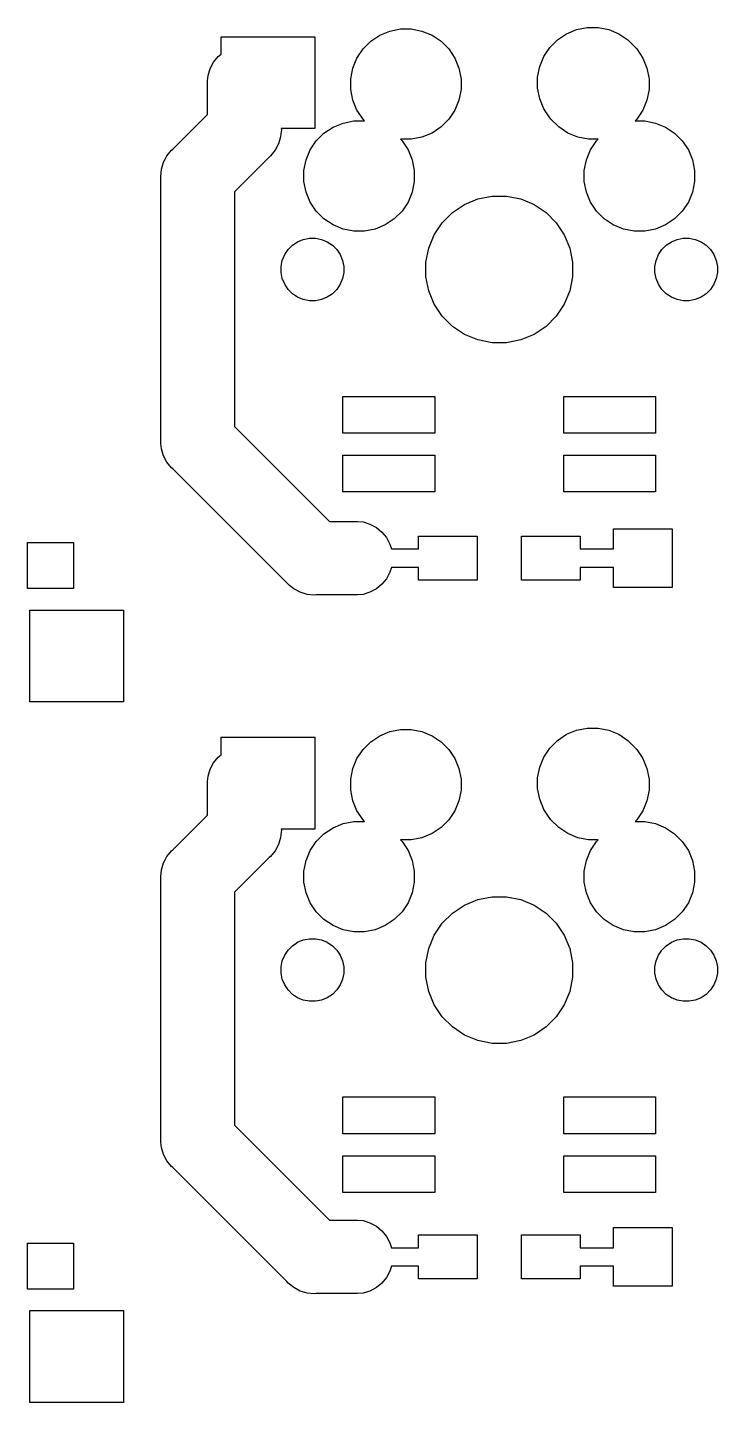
# Model space of a CAD drawing. Extents: x -9 to 124, y -88 to 15.
# Drawn here: x 63.38 to 82.13, y -47.86 to -10.47 of the extents above; entities that cross this region are included whole.
import ezdxf

# ---------------------------------------------------------------- set-up
doc = ezdxf.new("R2010")
doc.units = 0
doc.layers.add('BLACK', color=7, linetype='CONTINUOUS')

msp = doc.modelspace()

# ---------------------------------------------------------------- linework, layer by layer
at = {"layer": 'BLACK', "linetype": 'CONTINUOUS'}
for p, q in [((68.635, -11.1975), (68.635, -10.72)), ((68.635, -10.72), (71.185, -10.72)), ((71.185, -10.72), (71.185, -13.22)), ((72.7038, -10.8449), (72.9495, -10.6807)), ((72.9495, -10.6807), (73.2225, -10.5676)), ((73.2225, -10.5676), (73.5123, -10.51)), ((73.5123, -10.51), (73.8077, -10.51)), ((73.8077, -10.51), (74.0975, -10.5676)), ((74.0975, -10.5676), (74.3705, -10.6807)), ((74.3705, -10.6807), (74.6162, -10.8449)), ((77.5749, -11.0138), (77.7838, -10.8049)), ((77.7838, -10.8049), (78.0295, -10.6407)), ((78.0295, -10.6407), (78.3025, -10.5276)), ((78.3025, -10.5276), (78.5923, -10.47)), ((78.5923, -10.47), (78.8877, -10.47)), ((78.8877, -10.47), (79.1775, -10.5276)), ((79.1775, -10.5276), (79.4505, -10.6407)), ((79.4505, -10.6407), (79.6962, -10.8049)), ((79.6962, -10.8049), (79.9051, -11.0138)), ((68.5595, -11.2595), (68.635, -11.1975)), ((72.3307, -11.2995), (72.4949, -11.0538)), ((72.4949, -11.0538), (72.7038, -10.8449)), ((74.6162, -10.8449), (74.8251, -11.0538)), ((74.8251, -11.0538), (74.9893, -11.2995)), ((77.4107, -11.2595), (77.5749, -11.0138)), ((79.9051, -11.0138), (79.9253, -11.0439)), ((79.9253, -11.0439), (79.9351, -11.0538)), ((79.9351, -11.0538), (80.0993, -11.2995)), ((68.2845, -11.774), (68.3417, -11.5855)), ((68.3417, -11.5855), (68.4345, -11.4117)), ((68.4345, -11.4117), (68.5595, -11.2595)), ((72.16, -11.8623), (72.2176, -11.5725)), ((72.2176, -11.5725), (72.3307, -11.2995)), ((74.9893, -11.2995), (75.1024, -11.5725)), ((75.1024, -11.5725), (75.16, -11.8623)), ((77.24, -11.8223), (77.2976, -11.5325)), ((77.2976, -11.5325), (77.4107, -11.2595)), ((80.0993, -11.2995), (80.2124, -11.5725)), ((80.2124, -11.5725), (80.27, -11.8623)), ((68.27, -11.9209), (68.2845, -11.774)), ((68.27, -12.8358), (68.27, -11.9209)), ((72.16, -12.1577), (72.16, -11.8623)), ((75.16, -11.8623), (75.16, -12.1577)), ((77.24, -12.1177), (77.24, -11.8223)), ((80.27, -11.8623), (80.27, -12.1577)), ((72.2176, -12.4475), (72.16, -12.1577)), ((75.16, -12.1577), (75.1024, -12.4475)), ((77.2976, -12.4075), (77.24, -12.1177)), ((80.27, -12.1577), (80.2124, -12.4475)), ((72.3307, -12.7205), (72.2176, -12.4475)), ((75.1024, -12.4475), (74.9893, -12.7205)), ((77.4107, -12.6805), (77.2976, -12.4075)), ((77.5749, -12.9262), (77.4107, -12.6805)), ((80.2124, -12.4475), (80.0993, -12.7205)), ((67.3276, -13.7782), (68.27, -12.8358)), ((71.6795, -13.1807), (71.9525, -13.0676)), ((71.9525, -13.0676), (72.2423, -13.01)), ((72.2423, -13.01), (72.5377, -13.01)), ((72.4949, -12.9662), (72.3307, -12.7205)), ((72.5389, -13.0102), (72.4949, -12.9662)), ((72.5377, -13.01), (72.5389, -13.0102)), ((74.8251, -12.9662), (74.6162, -13.1751)), ((74.9893, -12.7205), (74.8251, -12.9662)), ((77.5847, -12.9361), (77.5749, -12.9262)), ((77.6049, -12.9662), (77.5847, -12.9361)), ((77.8138, -13.1751), (77.6049, -12.9662)), ((79.9351, -12.9662), (79.8913, -13.01)), ((79.8913, -13.01), (80.1577, -13.01)), ((80.0993, -12.7205), (79.9351, -12.9662)), ((80.1577, -13.01), (80.4475, -13.0676)), ((80.4475, -13.0676), (80.7205, -13.1807)), ((70.2555, -13.446), (70.1983, -13.6345)), ((70.27, -13.2991), (70.2555, -13.446)), ((70.2748, -13.25), (70.27, -13.2991)), ((70.27, -13.2991), (70.27, -13.2991)), ((71.185, -13.22), (70.2719, -13.22)), ((70.2719, -13.22), (70.2748, -13.25)), ((71.2249, -13.5538), (71.4338, -13.3449)), ((71.4338, -13.3449), (71.6795, -13.1807)), ((74.0975, -13.4524), (73.8077, -13.51)), ((74.3705, -13.3393), (74.0975, -13.4524)), ((74.6162, -13.1751), (74.3705, -13.3393)), ((78.0595, -13.3393), (77.8138, -13.1751)), ((78.3325, -13.4524), (78.0595, -13.3393)), ((78.6223, -13.51), (78.3325, -13.4524)), ((80.7205, -13.1807), (80.9662, -13.3449)), ((80.9662, -13.3449), (81.1751, -13.5538)), ((67.1645, -13.9617), (67.2895, -13.8095)), ((67.2895, -13.8095), (67.3276, -13.7782)), ((70.1055, -13.8083), (69.9805, -13.9605)), ((70.1983, -13.6345), (70.1055, -13.8083)), ((70.9476, -14.0725), (71.0607, -13.7995)), ((71.0607, -13.7995), (71.2249, -13.5538)), ((73.5123, -13.51), (73.5111, -13.5098)), ((73.5111, -13.5098), (73.5551, -13.5538)), ((73.8077, -13.51), (73.5123, -13.51)), ((73.5551, -13.5538), (73.7193, -13.7995)), ((73.7193, -13.7995), (73.8324, -14.0725)), ((78.5676, -14.0725), (78.6807, -13.7995)), ((78.8887, -13.51), (78.6223, -13.51)), ((78.6807, -13.7995), (78.8449, -13.5538)), ((78.8449, -13.5538), (78.8887, -13.51)), ((81.1751, -13.5538), (81.3393, -13.7995)), ((81.3393, -13.7995), (81.4524, -14.0725)), ((67.0145, -14.324), (67.0717, -14.1355)), ((67.0717, -14.1355), (67.1149, -14.0546)), ((67.1149, -14.0546), (67.1645, -13.9617)), ((69.9424, -13.9918), (69, -14.9342)), ((69.9805, -13.9605), (69.9424, -13.9918)), ((70.89, -14.3623), (70.9476, -14.0725)), ((73.8324, -14.0725), (73.89, -14.3623)), ((78.51, -14.3623), (78.5676, -14.0725)), ((81.4524, -14.0725), (81.51, -14.3623)), ((66.9952, -14.52), (67.0145, -14.324)), ((67, -14.5691), (66.9952, -14.52)), ((67, -17.1941), (67, -14.5691)), ((70.89, -14.6577), (70.89, -14.3623)), ((73.89, -14.3623), (73.89, -14.6577)), ((78.51, -14.6577), (78.51, -14.3623)), ((81.51, -14.3623), (81.51, -14.6577)), ((69, -14.9342), (69, -21.3172)), ((70.9476, -14.9475), (70.89, -14.6577)), ((71.0607, -15.2205), (70.9476, -14.9475)), ((73.8324, -14.9475), (73.7193, -15.2205)), ((73.89, -14.6577), (73.8324, -14.9475)), ((78.5676, -14.9475), (78.51, -14.6577)), ((78.6807, -15.2205), (78.5676, -14.9475)), ((81.4524, -14.9475), (81.3393, -15.2205)), ((81.51, -14.6577), (81.4524, -14.9475)), ((71.2249, -15.4662), (71.0607, -15.2205)), ((73.7193, -15.2205), (73.5551, -15.4662)), ((74.929, -15.5012), (75.2555, -15.283)), ((75.2555, -15.283), (75.6184, -15.1327)), ((75.6184, -15.1327), (76.0036, -15.0561)), ((76.0036, -15.0561), (76.3964, -15.0561)), ((76.3964, -15.0561), (76.7816, -15.1327)), ((76.7816, -15.1327), (77.1445, -15.283)), ((77.1445, -15.283), (77.471, -15.5012)), ((78.8449, -15.4662), (78.6807, -15.2205)), ((81.3393, -15.2205), (81.1751, -15.4662)), ((71.4338, -15.6751), (71.2249, -15.4662)), ((71.6795, -15.8393), (71.4338, -15.6751)), ((73.3462, -15.6751), (73.1005, -15.8393)), ((73.5551, -15.4662), (73.3462, -15.6751)), ((74.6512, -15.779), (74.929, -15.5012)), ((77.471, -15.5012), (77.7488, -15.779)), ((79.0538, -15.6751), (78.8449, -15.4662)), ((79.2995, -15.8393), (79.0538, -15.6751)), ((80.9662, -15.6751), (80.7205, -15.8393)), ((81.1751, -15.4662), (80.9662, -15.6751)), ((71.9525, -15.9524), (71.6795, -15.8393)), ((72.2423, -16.01), (71.9525, -15.9524)), ((72.5377, -16.01), (72.2423, -16.01)), ((72.8275, -15.9524), (72.5377, -16.01)), ((73.1005, -15.8393), (72.8275, -15.9524)), ((74.433, -16.1055), (74.6512, -15.779)), ((77.7488, -15.779), (77.967, -16.1055)), ((79.5725, -15.9524), (79.2995, -15.8393)), ((79.8623, -16.01), (79.5725, -15.9524)), ((80.1577, -16.01), (79.8623, -16.01)), ((80.4475, -15.9524), (80.1577, -16.01)), ((80.7205, -15.8393), (80.4475, -15.9524)), ((70.4591, -16.5076), (70.5776, -16.3891)), ((70.5776, -16.3891), (70.7169, -16.2959)), ((70.7169, -16.2959), (70.8718, -16.2318)), ((70.8718, -16.2318), (71.0362, -16.1991)), ((71.0362, -16.1991), (71.2038, -16.1991)), ((71.2038, -16.1991), (71.3682, -16.2318)), ((71.3682, -16.2318), (71.5231, -16.2959)), ((71.5231, -16.2959), (71.6624, -16.3891)), ((71.6624, -16.3891), (71.7809, -16.5076)), ((74.2827, -16.4684), (74.433, -16.1055)), ((77.967, -16.1055), (78.1173, -16.4684)), ((80.6191, -16.5076), (80.7376, -16.3891)), ((80.7376, -16.3891), (80.8769, -16.2959)), ((80.8769, -16.2959), (81.0318, -16.2318)), ((81.0318, -16.2318), (81.1962, -16.1991)), ((81.1962, -16.1991), (81.3638, -16.1991)), ((81.3638, -16.1991), (81.5282, -16.2318)), ((81.5282, -16.2318), (81.6831, -16.2959)), ((81.6831, -16.2959), (81.8224, -16.3891)), ((81.8224, -16.3891), (81.9409, -16.5076)), ((70.2691, -16.9662), (70.3018, -16.8018)), ((70.3018, -16.8018), (70.3659, -16.6469)), ((70.3659, -16.6469), (70.4591, -16.5076)), ((71.7809, -16.5076), (71.8741, -16.6469)), ((71.8741, -16.6469), (71.9382, -16.8018)), ((71.9382, -16.8018), (71.9709, -16.9662)), ((74.2061, -16.8536), (74.2827, -16.4684)), ((78.1173, -16.4684), (78.1939, -16.8536)), ((80.4291, -16.9662), (80.4618, -16.8018)), ((80.4618, -16.8018), (80.5259, -16.6469)), ((80.5259, -16.6469), (80.6191, -16.5076)), ((81.9409, -16.5076), (82.0341, -16.6469)), ((82.0341, -16.6469), (82.0982, -16.8018)), ((82.0982, -16.8018), (82.1309, -16.9662)), ((67, -21.6822), (67, -17.1941)), ((67, -17.1941), (67, -17.1941)), ((70.2691, -17.1338), (70.2691, -16.9662)), ((70.3018, -17.2982), (70.2691, -17.1338)), ((71.9709, -17.1338), (71.9382, -17.2982)), ((71.9709, -16.9662), (71.9709, -17.1338)), ((74.2061, -17.2464), (74.2061, -16.8536)), ((78.1939, -16.8536), (78.1939, -17.2464)), ((80.4291, -17.1338), (80.4291, -16.9662)), ((80.4618, -17.2982), (80.4291, -17.1338)), ((82.1309, -17.1338), (82.0982, -17.2982)), ((82.1309, -16.9662), (82.1309, -17.1338)), ((70.3659, -17.4531), (70.3018, -17.2982)), ((70.4591, -17.5924), (70.3659, -17.4531)), ((71.8741, -17.4531), (71.7809, -17.5924)), ((71.9382, -17.2982), (71.8741, -17.4531)), ((74.2827, -17.6316), (74.2061, -17.2464)), ((78.1939, -17.2464), (78.1173, -17.6316)), ((80.5259, -17.4531), (80.4618, -17.2982)), ((80.6191, -17.5924), (80.5259, -17.4531)), ((82.0341, -17.4531), (81.9409, -17.5924)), ((82.0982, -17.2982), (82.0341, -17.4531)), ((70.5776, -17.7109), (70.4591, -17.5924)), ((70.7169, -17.8041), (70.5776, -17.7109)), ((70.8718, -17.8682), (70.7169, -17.8041)), ((71.0362, -17.9009), (70.8718, -17.8682)), ((71.2038, -17.9009), (71.0362, -17.9009)), ((71.3682, -17.8682), (71.2038, -17.9009)), ((71.5231, -17.8041), (71.3682, -17.8682)), ((71.6624, -17.7109), (71.5231, -17.8041)), ((71.7809, -17.5924), (71.6624, -17.7109)), ((74.433, -17.9945), (74.2827, -17.6316)), ((78.1173, -17.6316), (77.967, -17.9945)), ((80.7376, -17.7109), (80.6191, -17.5924)), ((80.8769, -17.8041), (80.7376, -17.7109)), ((81.0318, -17.8682), (80.8769, -17.8041)), ((81.1962, -17.9009), (81.0318, -17.8682)), ((81.3638, -17.9009), (81.1962, -17.9009)), ((81.5282, -17.8682), (81.3638, -17.9009)), ((81.6831, -17.8041), (81.5282, -17.8682)), ((81.8224, -17.7109), (81.6831, -17.8041)), ((81.9409, -17.5924), (81.8224, -17.7109)), ((74.6512, -18.321), (74.433, -17.9945)), ((74.929, -18.5988), (74.6512, -18.321)), ((77.7488, -18.321), (77.471, -18.5988)), ((77.967, -17.9945), (77.7488, -18.321)), ((75.2555, -18.817), (74.929, -18.5988)), ((77.471, -18.5988), (77.1445, -18.817)), ((75.6184, -18.9673), (75.2555, -18.817)), ((76.0036, -19.0439), (75.6184, -18.9673)), ((76.3964, -19.0439), (76.0036, -19.0439)), ((76.7816, -18.9673), (76.3964, -19.0439)), ((77.1445, -18.817), (76.7816, -18.9673)), ((71.95, -21.5), (71.95, -20.5)), ((71.95, -20.5), (74.45, -20.5)), ((74.45, -20.5), (74.45, -21.5)), ((77.95, -21.5), (77.95, -20.5)), ((77.95, -20.5), (80.45, -20.5)), ((80.45, -20.5), (80.45, -21.5)), ((66.9952, -21.7314), (67, -21.6822)), ((69, -21.3172), (71.5828, -23.9)), ((74.45, -21.5), (71.95, -21.5)), ((80.45, -21.5), (77.95, -21.5)), ((67, -21.7805), (66.9952, -21.7314)), ((67.0145, -21.9274), (67, -21.7805)), ((67.0717, -22.1159), (67.0145, -21.9274)), ((67.1645, -22.2896), (67.0717, -22.1159)), ((67.2895, -22.4419), (67.1645, -22.2896)), ((71.95, -23.1), (71.95, -22.1)), ((71.95, -22.1), (74.45, -22.1)), ((74.45, -22.1), (74.45, -23.1)), ((77.95, -23.1), (77.95, -22.1)), ((77.95, -22.1), (80.45, -22.1)), ((80.45, -22.1), (80.45, -23.1)), ((67.3276, -22.4732), (67.2895, -22.4419)), ((70.4268, -25.5724), (67.3276, -22.4732)), ((74.45, -23.1), (71.95, -23.1)), ((80.45, -23.1), (77.95, -23.1)), ((71.5828, -23.9), (72.3491, -23.9)), ((72.3491, -23.9), (72.496, -23.9145)), ((72.496, -23.9145), (72.6845, -23.9717)), ((72.6845, -23.9717), (72.8583, -24.0645)), ((72.8583, -24.0645), (73.0105, -24.1895)), ((73.0105, -24.1895), (73.1355, -24.3417)), ((74, -24.65), (74, -24.3)), ((74, -24.3), (75.6, -24.3)), ((75.6, -24.3), (75.6, -25.5)), ((76.8, -25.5), (76.8, -24.3)), ((76.8, -24.3), (78.4, -24.3)), ((78.4, -24.3), (78.4, -24.65)), ((79.3, -24.65), (79.3, -24.1)), ((79.3, -24.1), (80.9, -24.1)), ((80.9, -24.1), (80.9, -25.7)), ((63.375, -25.725), (63.375, -24.475)), ((63.375, -24.475), (64.625, -24.475)), ((64.625, -24.475), (64.625, -25.725)), ((73.1355, -24.3417), (73.2283, -24.5155)), ((73.2283, -24.5155), (73.2692, -24.65)), ((73.2692, -24.65), (74, -24.65)), ((78.4, -24.65), (79.3, -24.65)), ((73.2283, -25.2845), (73.1355, -25.4583)), ((73.2692, -25.15), (73.2283, -25.2845)), ((74, -25.15), (73.2692, -25.15)), ((74, -25.5), (74, -25.15)), ((79.3, -25.15), (78.4, -25.15)), ((78.4, -25.15), (78.4, -25.5)), ((79.3, -25.7), (79.3, -25.15)), ((64.625, -25.725), (63.375, -25.725)), ((70.4581, -25.6105), (70.4268, -25.5724)), ((70.4963, -25.6418), (70.4581, -25.6105)), ((70.6104, -25.7355), (70.4963, -25.6418)), ((70.7841, -25.8283), (70.6104, -25.7355)), ((72.8583, -25.7355), (72.6845, -25.8283)), ((73.0105, -25.6105), (72.8583, -25.7355)), ((73.1355, -25.4583), (73.0105, -25.6105)), ((75.6, -25.5), (74, -25.5)), ((78.4, -25.5), (76.8, -25.5)), ((80.9, -25.7), (79.3, -25.7)), ((70.9726, -25.8855), (70.7841, -25.8283)), ((71.1686, -25.9048), (70.9726, -25.8855)), ((71.2177, -25.9), (71.1686, -25.9048)), ((72.3491, -25.9), (71.2177, -25.9)), ((72.496, -25.8855), (72.3491, -25.9)), ((72.6845, -25.8283), (72.496, -25.8855)), ((63.435, -28.81), (63.435, -26.31)), ((63.435, -26.31), (65.985, -26.31)), ((65.985, -26.31), (65.985, -28.81)), ((65.985, -28.81), (63.435, -28.81)), ((78.3025, -29.5776), (78.5923, -29.52)), ((78.5923, -29.52), (78.8877, -29.52)), ((78.8877, -29.52), (79.1775, -29.5776)), ((68.635, -30.2475), (68.635, -29.77)), ((68.635, -29.77), (71.185, -29.77)), ((71.185, -29.77), (71.185, -32.27)), ((72.4949, -30.1038), (72.7038, -29.8949)), ((72.7038, -29.8949), (72.9495, -29.7307)), ((72.9495, -29.7307), (73.2225, -29.6176)), ((73.2225, -29.6176), (73.5123, -29.56)), ((73.5123, -29.56), (73.8077, -29.56)), ((73.8077, -29.56), (74.0975, -29.6176)), ((74.0975, -29.6176), (74.3705, -29.7307)), ((74.3705, -29.7307), (74.6162, -29.8949)), ((74.6162, -29.8949), (74.8251, -30.1038)), ((77.5749, -30.0638), (77.7838, -29.8549)), ((77.7838, -29.8549), (78.0295, -29.6907)), ((78.0295, -29.6907), (78.3025, -29.5776)), ((79.1775, -29.5776), (79.4505, -29.6907)), ((79.4505, -29.6907), (79.6962, -29.8549)), ((79.6962, -29.8549), (79.9051, -30.0638)), ((68.5595, -30.3095), (68.635, -30.2475)), ((72.3307, -30.3495), (72.4949, -30.1038)), ((74.8251, -30.1038), (74.9893, -30.3495)), ((77.4107, -30.3095), (77.5749, -30.0638)), ((79.9051, -30.0638), (79.9253, -30.0939)), ((79.9253, -30.0939), (79.9351, -30.1038)), ((79.9351, -30.1038), (80.0993, -30.3495)), ((68.2845, -30.824), (68.3417, -30.6355)), ((68.3417, -30.6355), (68.4345, -30.4617)), ((68.4345, -30.4617), (68.5595, -30.3095)), ((72.16, -30.9123), (72.2176, -30.6225)), ((72.2176, -30.6225), (72.3307, -30.3495)), ((74.9893, -30.3495), (75.1024, -30.6225)), ((75.1024, -30.6225), (75.16, -30.9123)), ((77.24, -30.8723), (77.2976, -30.5825)), ((77.2976, -30.5825), (77.4107, -30.3095)), ((80.0993, -30.3495), (80.2124, -30.6225)), ((80.2124, -30.6225), (80.27, -30.9123)), ((68.27, -30.9709), (68.2845, -30.824)), ((68.27, -31.8858), (68.27, -30.9709)), ((72.16, -31.2077), (72.16, -30.9123)), ((75.16, -30.9123), (75.16, -31.2077)), ((77.24, -31.1677), (77.24, -30.8723)), ((80.27, -30.9123), (80.27, -31.2077)), ((72.2176, -31.4975), (72.16, -31.2077)), ((75.16, -31.2077), (75.1024, -31.4975)), ((77.2976, -31.4575), (77.24, -31.1677)), ((80.27, -31.2077), (80.2124, -31.4975)), ((72.3307, -31.7705), (72.2176, -31.4975)), ((72.4949, -32.0162), (72.3307, -31.7705)), ((74.9893, -31.7705), (74.8251, -32.0162)), ((75.1024, -31.4975), (74.9893, -31.7705)), ((77.4107, -31.7305), (77.2976, -31.4575)), ((77.5749, -31.9762), (77.4107, -31.7305)), ((80.0993, -31.7705), (79.9351, -32.0162)), ((80.2124, -31.4975), (80.0993, -31.7705)), ((67.3276, -32.8282), (68.27, -31.8858)), ((71.6795, -32.2307), (71.9525, -32.1176)), ((71.9525, -32.1176), (72.2423, -32.06)), ((72.2423, -32.06), (72.5377, -32.06)), ((72.5389, -32.0602), (72.4949, -32.0162)), ((72.5377, -32.06), (72.5389, -32.0602)), ((74.8251, -32.0162), (74.6162, -32.2251)), ((77.5847, -31.9861), (77.5749, -31.9762)), ((77.6049, -32.0162), (77.5847, -31.9861)), ((77.8138, -32.2251), (77.6049, -32.0162)), ((79.9351, -32.0162), (79.8913, -32.06)), ((79.8913, -32.06), (80.1577, -32.06)), ((80.1577, -32.06), (80.4475, -32.1176)), ((80.4475, -32.1176), (80.7205, -32.2307)), ((70.2555, -32.496), (70.1983, -32.6845)), ((70.27, -32.3491), (70.2555, -32.496)), ((70.2748, -32.3), (70.27, -32.3491)), ((70.27, -32.3491), (70.27, -32.3491)), ((71.185, -32.27), (70.2719, -32.27)), ((70.2719, -32.27), (70.2748, -32.3)), ((71.2249, -32.6038), (71.4338, -32.3949)), ((71.4338, -32.3949), (71.6795, -32.2307)), ((74.0975, -32.5024), (73.8077, -32.56)), ((74.3705, -32.3893), (74.0975, -32.5024)), ((74.6162, -32.2251), (74.3705, -32.3893)), ((78.0595, -32.3893), (77.8138, -32.2251)), ((78.3325, -32.5024), (78.0595, -32.3893)), ((78.6223, -32.56), (78.3325, -32.5024)), ((80.7205, -32.2307), (80.9662, -32.3949)), ((80.9662, -32.3949), (81.1751, -32.6038)), ((67.1645, -33.0117), (67.2895, -32.8595)), ((67.2895, -32.8595), (67.3276, -32.8282)), ((70.1055, -32.8583), (69.9805, -33.0105)), ((70.1983, -32.6845), (70.1055, -32.8583)), ((70.9476, -33.1225), (71.0607, -32.8495)), ((71.0607, -32.8495), (71.2249, -32.6038)), ((73.5123, -32.56), (73.5111, -32.5598)), ((73.5111, -32.5598), (73.5551, -32.6038)), ((73.8077, -32.56), (73.5123, -32.56)), ((73.5551, -32.6038), (73.7193, -32.8495)), ((73.7193, -32.8495), (73.8324, -33.1225)), ((78.5676, -33.1225), (78.6807, -32.8495)), ((78.8887, -32.56), (78.6223, -32.56)), ((78.6807, -32.8495), (78.8449, -32.6038)), ((78.8449, -32.6038), (78.8887, -32.56)), ((81.1751, -32.6038), (81.3393, -32.8495)), ((81.3393, -32.8495), (81.4524, -33.1225)), ((67.0145, -33.374), (67.0717, -33.1855)), ((67.0717, -33.1855), (67.1149, -33.1046)), ((67.1149, -33.1046), (67.1645, -33.0117)), ((69.9424, -33.0418), (69, -33.9842)), ((69.9805, -33.0105), (69.9424, -33.0418)), ((70.89, -33.4123), (70.9476, -33.1225)), ((73.8324, -33.1225), (73.89, -33.4123)), ((78.51, -33.4123), (78.5676, -33.1225)), ((81.4524, -33.1225), (81.51, -33.4123)), ((66.9952, -33.57), (67.0145, -33.374)), ((67, -33.6191), (66.9952, -33.57)), ((67, -36.2441), (67, -33.6191)), ((70.89, -33.7077), (70.89, -33.4123)), ((73.89, -33.4123), (73.89, -33.7077)), ((78.51, -33.7077), (78.51, -33.4123)), ((81.51, -33.4123), (81.51, -33.7077)), ((69, -33.9842), (69, -40.3172)), ((70.9476, -33.9975), (70.89, -33.7077)), ((71.0607, -34.2705), (70.9476, -33.9975)), ((73.8324, -33.9975), (73.7193, -34.2705)), ((73.89, -33.7077), (73.8324, -33.9975)), ((78.5676, -33.9975), (78.51, -33.7077)), ((78.6807, -34.2705), (78.5676, -33.9975)), ((81.4524, -33.9975), (81.3393, -34.2705)), ((81.51, -33.7077), (81.4524, -33.9975)), ((71.2249, -34.5162), (71.0607, -34.2705)), ((73.7193, -34.2705), (73.5551, -34.5162)), ((74.929, -34.5512), (75.2555, -34.333)), ((75.2555, -34.333), (75.6184, -34.1827)), ((75.6184, -34.1827), (76.0036, -34.1061)), ((76.0036, -34.1061), (76.3964, -34.1061)), ((76.3964, -34.1061), (76.7816, -34.1827)), ((76.7816, -34.1827), (77.1445, -34.333)), ((77.1445, -34.333), (77.471, -34.5512)), ((78.8449, -34.5162), (78.6807, -34.2705)), ((81.3393, -34.2705), (81.1751, -34.5162)), ((71.4338, -34.7251), (71.2249, -34.5162)), ((71.6795, -34.8893), (71.4338, -34.7251)), ((73.3462, -34.7251), (73.1005, -34.8893)), ((73.5551, -34.5162), (73.3462, -34.7251)), ((74.6512, -34.829), (74.929, -34.5512)), ((77.471, -34.5512), (77.7488, -34.829)), ((79.0538, -34.7251), (78.8449, -34.5162)), ((79.2995, -34.8893), (79.0538, -34.7251)), ((80.9662, -34.7251), (80.7205, -34.8893)), ((81.1751, -34.5162), (80.9662, -34.7251)), ((71.9525, -35.0024), (71.6795, -34.8893)), ((72.2423, -35.06), (71.9525, -35.0024)), ((72.5377, -35.06), (72.2423, -35.06)), ((72.8275, -35.0024), (72.5377, -35.06)), ((73.1005, -34.8893), (72.8275, -35.0024)), ((74.433, -35.1555), (74.6512, -34.829)), ((77.7488, -34.829), (77.967, -35.1555)), ((79.5725, -35.0024), (79.2995, -34.8893)), ((79.8623, -35.06), (79.5725, -35.0024)), ((80.1577, -35.06), (79.8623, -35.06)), ((80.4475, -35.0024), (80.1577, -35.06)), ((80.7205, -34.8893), (80.4475, -35.0024)), ((70.4591, -35.5576), (70.5776, -35.4391)), ((70.5776, -35.4391), (70.7169, -35.3459)), ((70.7169, -35.3459), (70.8718, -35.2818)), ((70.8718, -35.2818), (71.0362, -35.2491)), ((71.0362, -35.2491), (71.2038, -35.2491)), ((71.2038, -35.2491), (71.3682, -35.2818)), ((71.3682, -35.2818), (71.5231, -35.3459)), ((71.5231, -35.3459), (71.6624, -35.4391)), ((71.6624, -35.4391), (71.7809, -35.5576)), ((74.2061, -35.9036), (74.2827, -35.5184)), ((74.2827, -35.5184), (74.433, -35.1555)), ((77.967, -35.1555), (78.1173, -35.5184)), ((78.1173, -35.5184), (78.1939, -35.9036)), ((80.6191, -35.5576), (80.7376, -35.4391)), ((80.7376, -35.4391), (80.8769, -35.3459)), ((80.8769, -35.3459), (81.0318, -35.2818)), ((81.0318, -35.2818), (81.1962, -35.2491)), ((81.1962, -35.2491), (81.3638, -35.2491)), ((81.3638, -35.2491), (81.5282, -35.2818)), ((81.5282, -35.2818), (81.6831, -35.3459)), ((81.6831, -35.3459), (81.8224, -35.4391)), ((81.8224, -35.4391), (81.9409, -35.5576)), ((70.2691, -36.0162), (70.3018, -35.8518)), ((70.3018, -35.8518), (70.3659, -35.6969)), ((70.3659, -35.6969), (70.4591, -35.5576)), ((71.7809, -35.5576), (71.8741, -35.6969)), ((71.8741, -35.6969), (71.9382, -35.8518)), ((71.9382, -35.8518), (71.9709, -36.0162)), ((80.4291, -36.0162), (80.4618, -35.8518)), ((80.4618, -35.8518), (80.5259, -35.6969)), ((80.5259, -35.6969), (80.6191, -35.5576)), ((81.9409, -35.5576), (82.0341, -35.6969)), ((82.0341, -35.6969), (82.0982, -35.8518)), ((82.0982, -35.8518), (82.1309, -36.0162)), ((67, -40.6822), (67, -36.2441)), ((67, -36.2441), (67, -36.2441)), ((70.2691, -36.1838), (70.2691, -36.0162)), ((70.3018, -36.3482), (70.2691, -36.1838)), ((71.9709, -36.1838), (71.9382, -36.3482)), ((71.9709, -36.0162), (71.9709, -36.1838)), ((74.2061, -36.2964), (74.2061, -35.9036)), ((78.1939, -35.9036), (78.1939, -36.2964)), ((80.4291, -36.1838), (80.4291, -36.0162)), ((80.4618, -36.3482), (80.4291, -36.1838)), ((82.1309, -36.1838), (82.0982, -36.3482)), ((82.1309, -36.0162), (82.1309, -36.1838)), ((70.3659, -36.5031), (70.3018, -36.3482)), ((70.4591, -36.6424), (70.3659, -36.5031)), ((71.8741, -36.5031), (71.7809, -36.6424)), ((71.9382, -36.3482), (71.8741, -36.5031)), ((74.2827, -36.6816), (74.2061, -36.2964)), ((78.1939, -36.2964), (78.1173, -36.6816)), ((80.5259, -36.5031), (80.4618, -36.3482)), ((80.6191, -36.6424), (80.5259, -36.5031)), ((82.0341, -36.5031), (81.9409, -36.6424)), ((82.0982, -36.3482), (82.0341, -36.5031)), ((70.5776, -36.7609), (70.4591, -36.6424)), ((70.7169, -36.8541), (70.5776, -36.7609)), ((70.8718, -36.9182), (70.7169, -36.8541)), ((71.0362, -36.9509), (70.8718, -36.9182)), ((71.2038, -36.9509), (71.0362, -36.9509)), ((71.3682, -36.9182), (71.2038, -36.9509)), ((71.5231, -36.8541), (71.3682, -36.9182)), ((71.6624, -36.7609), (71.5231, -36.8541)), ((71.7809, -36.6424), (71.6624, -36.7609)), ((74.433, -37.0445), (74.2827, -36.6816)), ((78.1173, -36.6816), (77.967, -37.0445)), ((80.7376, -36.7609), (80.6191, -36.6424)), ((80.8769, -36.8541), (80.7376, -36.7609)), ((81.0318, -36.9182), (80.8769, -36.8541)), ((81.1962, -36.9509), (81.0318, -36.9182)), ((81.3638, -36.9509), (81.1962, -36.9509)), ((81.5282, -36.9182), (81.3638, -36.9509)), ((81.6831, -36.8541), (81.5282, -36.9182)), ((81.8224, -36.7609), (81.6831, -36.8541)), ((81.9409, -36.6424), (81.8224, -36.7609)), ((74.6512, -37.371), (74.433, -37.0445)), ((74.929, -37.6488), (74.6512, -37.371)), ((77.7488, -37.371), (77.471, -37.6488)), ((77.967, -37.0445), (77.7488, -37.371)), ((75.2555, -37.867), (74.929, -37.6488)), ((77.471, -37.6488), (77.1445, -37.867)), ((75.6184, -38.0173), (75.2555, -37.867)), ((76.0036, -38.0939), (75.6184, -38.0173)), ((76.3964, -38.0939), (76.0036, -38.0939)), ((76.7816, -38.0173), (76.3964, -38.0939)), ((77.1445, -37.867), (76.7816, -38.0173)), ((71.95, -40.55), (71.95, -39.55)), ((71.95, -39.55), (74.45, -39.55)), ((74.45, -39.55), (74.45, -40.55)), ((77.95, -40.55), (77.95, -39.55)), ((77.95, -39.55), (80.45, -39.55)), ((80.45, -39.55), (80.45, -40.55)), ((69, -40.3172), (71.5828, -42.9)), ((66.9952, -40.7314), (67, -40.6822)), ((67, -40.7805), (66.9952, -40.7314)), ((74.45, -40.55), (71.95, -40.55)), ((80.45, -40.55), (77.95, -40.55)), ((67.0145, -40.9274), (67, -40.7805)), ((67.0717, -41.1159), (67.0145, -40.9274)), ((67.1645, -41.2896), (67.0717, -41.1159)), ((67.2895, -41.4419), (67.1645, -41.2896)), ((67.3276, -41.4732), (67.2895, -41.4419)), ((70.4268, -44.5724), (67.3276, -41.4732)), ((71.95, -42.15), (71.95, -41.15)), ((71.95, -41.15), (74.45, -41.15)), ((74.45, -41.15), (74.45, -42.15)), ((77.95, -42.15), (77.95, -41.15)), ((77.95, -41.15), (80.45, -41.15)), ((80.45, -41.15), (80.45, -42.15)), ((74.45, -42.15), (71.95, -42.15)), ((80.45, -42.15), (77.95, -42.15)), ((71.5828, -42.9), (72.3491, -42.9)), ((72.3491, -42.9), (72.496, -42.9145)), ((72.496, -42.9145), (72.6845, -42.9717)), ((72.6845, -42.9717), (72.8583, -43.0645)), ((72.8583, -43.0645), (73.0105, -43.1895)), ((73.0105, -43.1895), (73.1355, -43.3417)), ((73.1355, -43.3417), (73.2283, -43.5155)), ((74, -43.65), (74, -43.3)), ((74, -43.3), (75.6, -43.3)), ((75.6, -43.3), (75.6, -44.5)), ((76.8, -44.5), (76.8, -43.3)), ((76.8, -43.3), (78.4, -43.3)), ((78.4, -43.3), (78.4, -43.65)), ((79.3, -43.65), (79.3, -43.1)), ((79.3, -43.1), (80.9, -43.1)), ((80.9, -43.1), (80.9, -44.7)), ((63.375, -44.775), (63.375, -43.525)), ((63.375, -43.525), (64.625, -43.525)), ((64.625, -43.525), (64.625, -44.775)), ((73.2283, -43.5155), (73.2692, -43.65)), ((73.2692, -43.65), (74, -43.65)), ((78.4, -43.65), (79.3, -43.65)), ((73.1355, -44.4583), (73.0105, -44.6105)), ((73.2283, -44.2845), (73.1355, -44.4583)), ((73.2692, -44.15), (73.2283, -44.2845)), ((74, -44.15), (73.2692, -44.15)), ((74, -44.5), (74, -44.15)), ((79.3, -44.15), (78.4, -44.15)), ((78.4, -44.15), (78.4, -44.5)), ((79.3, -44.7), (79.3, -44.15)), ((64.625, -44.775), (63.375, -44.775)), ((70.4581, -44.6105), (70.4268, -44.5724)), ((70.4963, -44.6418), (70.4581, -44.6105)), ((70.6104, -44.7355), (70.4963, -44.6418)), ((70.7841, -44.8283), (70.6104, -44.7355)), ((70.9726, -44.8855), (70.7841, -44.8283)), ((72.6845, -44.8283), (72.496, -44.8855)), ((72.8583, -44.7355), (72.6845, -44.8283)), ((73.0105, -44.6105), (72.8583, -44.7355)), ((75.6, -44.5), (74, -44.5)), ((78.4, -44.5), (76.8, -44.5)), ((80.9, -44.7), (79.3, -44.7)), ((71.1686, -44.9048), (70.9726, -44.8855)), ((71.2177, -44.9), (71.1686, -44.9048)), ((72.3491, -44.9), (71.2177, -44.9)), ((72.496, -44.8855), (72.3491, -44.9)), ((63.435, -47.86), (63.435, -45.36)), ((63.435, -45.36), (65.985, -45.36)), ((65.985, -45.36), (65.985, -47.86)), ((65.985, -47.86), (63.435, -47.86))]:
    msp.add_line(p, q, dxfattribs=at)

doc.saveas('drawing.dxf')
